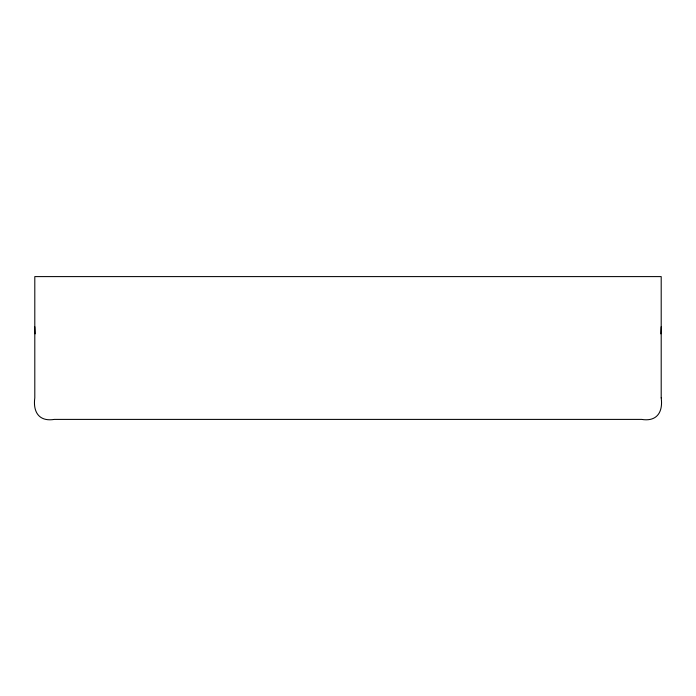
<?xml version="1.0" encoding="UTF-8"?>
<svg xmlns="http://www.w3.org/2000/svg" width="696" height="696" viewBox="0 0 696 696"><rect width="100%" height="100%" fill="white"/><g stroke="black" fill="none" stroke-linecap="round" stroke-linejoin="round"><path stroke-width="1.04" d="M661.2 326.746L660.878 333.863M35.122 333.863L34.8 326.746M661.2 397.868C663.14 412.032 656.937 421.924 641.625 419.401L54.375 419.401C39.063 421.924 32.86 412.032 34.8 397.868L34.8 276.599L661.2 276.599L661.2 397.868"/></g></svg>
